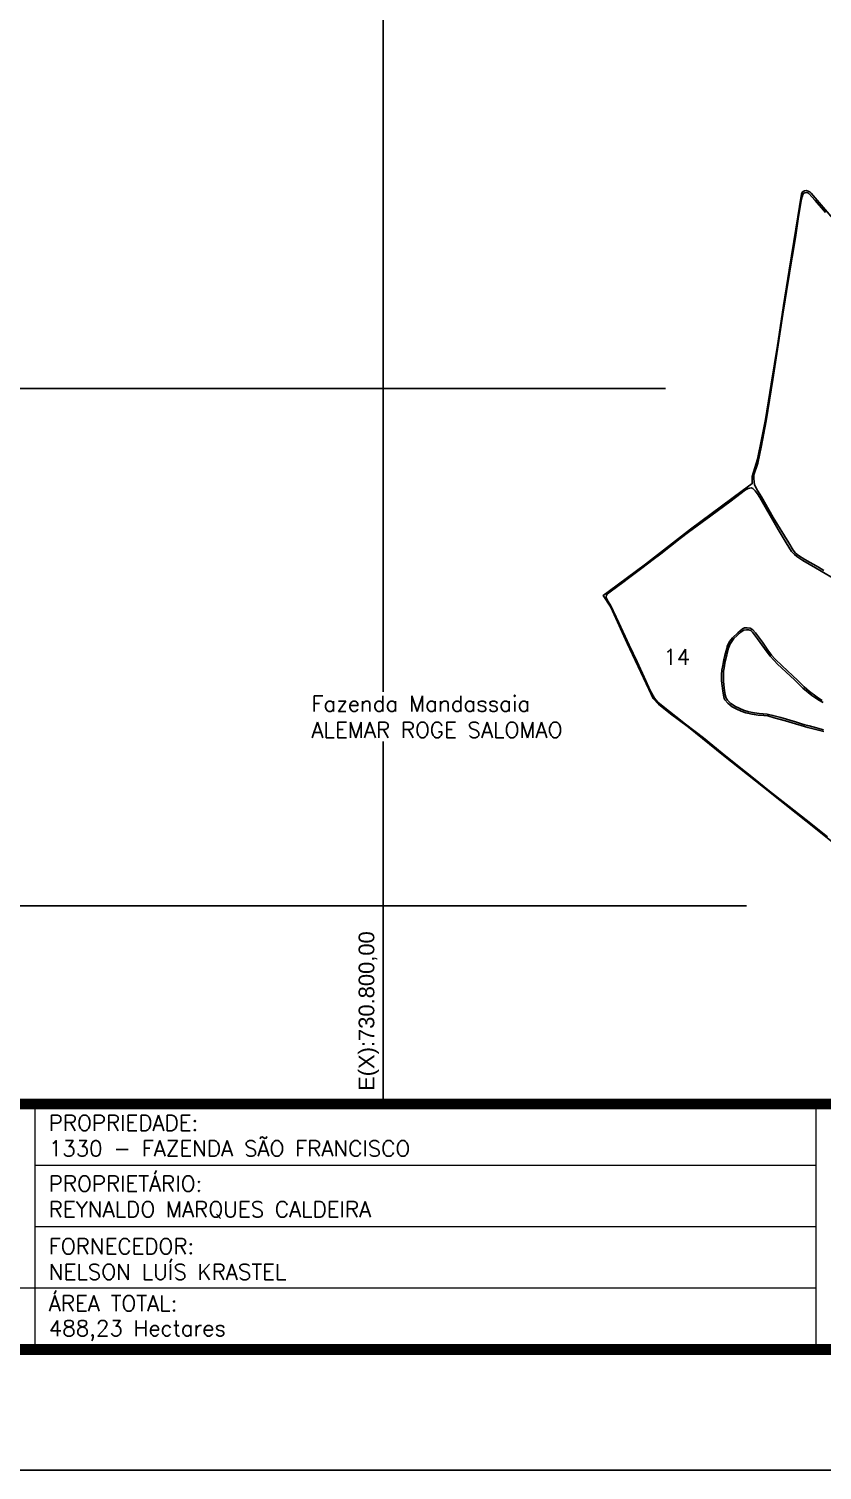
# Model space of a CAD drawing. Header units: millimetres. Extents: x 725551 to 735946, y 7812864 to 7820214.
# Drawn here: x 729773 to 732072, y 7812864 to 7817043 of the extents above; entities that cross this region are included whole.
import ezdxf
from ezdxf.enums import TextEntityAlignment as Align

# ---------------------------------------------------------------- set-up
doc = ezdxf.new("R2010")
doc.units = ezdxf.units.MM
doc.linetypes.add('LIN0', pattern=[0])
for name, color, linetype in [('0114001330', 1, 'Continuous'), ('0114001330012', 5, 'Continuous'), ('0114001330014', 5, 'Continuous'), ('MALHA', 8, 'Continuous'), ('MARGEM', 5, 'Continuous'), ('TEXTO', 7, 'Continuous')]:
    doc.layers.add(name, color=color, linetype=linetype)
doc.styles.add('Simplex', font='simplex.shx')
doc.styles.get("Standard").update_dxf_attribs({"font": 'arial.ttf'})

msp = doc.modelspace()

# ---------------------------------------------------------------- linework, layer by layer
at = {"layer": '0114001330', "color": 1}
for points in [[(732106.9, 7814681.1), (732052.8, 7814724.4), (731996.8, 7814769.3), (731902.1, 7814843.8), (731786.5, 7814936), (731685.1, 7815017.9), (731632.9, 7815057), (731597.5, 7815085.3), (731582.6, 7815100.9), (731569.4, 7815128.4), (731507.5, 7815261.9), (731459.3, 7815365.8), (731437.5, 7815399.4), (731455.9, 7815413.4), (731560, 7815491.1), (731690.7, 7815592), (731839.9, 7815703.4), (731869.6, 7815724.3), (731869.1, 7815744.9), (731884.5, 7815795.5), (731896.4, 7815852.2), (731907.5, 7815910), (731923.9, 7816012.2), (731942.3, 7816124.8), (731959.7, 7816240.5), (731976.3, 7816343.4), (731990.1, 7816426.6), (732012.2, 7816563.6), (732014.9, 7816570.1), (732020.6, 7816573.1), (732026.5, 7816573.8), (732031.8, 7816572.4), (732036.1, 7816570.4), (732040.1, 7816566.2), (732143.2, 7816445.7)], [(732075, 7815089.2), (732062.8, 7815096.1), (732042.5, 7815109.6), (732015.8, 7815131.3), (731992.1, 7815155.2), (731942.9, 7815201), (731921.3, 7815223.9), (731904.7, 7815245.9), (731885.1, 7815274.3), (731870.3, 7815293.3), (731865.4, 7815298), (731859.1, 7815300.2), (731852.6, 7815300.8), (731845.4, 7815299.6), (731836.9, 7815293.8), (731816.3, 7815275.4), (731810, 7815267), (731804.9, 7815258.2), (731801, 7815247.1), (731795.5, 7815227.5), (731791.1, 7815209.9), (731787.7, 7815190), (731785.8, 7815180.1), (731786.3, 7815167.8), (731786.1, 7815151.3), (731787.7, 7815131.4), (731791, 7815112.2), (731793.7, 7815102.3), (731797.8, 7815096.1), (731807.6, 7815086.5), (731821.2, 7815078.1), (731843.9, 7815067.6), (731859.7, 7815063), (731875.6, 7815059.3), (731889.5, 7815058.2), (731912.5, 7815055.7), (731929.2, 7815052), (731952.3, 7815046.3), (731994.9, 7815034.1), (732012.4, 7815028.2), (732021.8, 7815024.6), (732034.6, 7815021.6), (732055.6, 7815016.1), (732075.5, 7815010.7)]]:
    msp.add_lwpolyline(points, dxfattribs=at)
at = {"layer": '0114001330012', "color": 5}
msp.add_lwpolyline([(732076.6, 7815472.4), (732061.1, 7815481.9), (732022.3, 7815504.3), (732003.7, 7815516), (731995, 7815522.9), (731988.2, 7815531.6), (731975.1, 7815552.5), (731930.1, 7815626.4), (731896.7, 7815686.1), (731882, 7815709.5), (731875.9, 7815721.7), (731874.7, 7815728), (731873.7, 7815740), (731874.4, 7815749.9), (731885.6, 7815783.8), (731895.6, 7815830.2), (731910, 7815906.3), (731919.7, 7815966.5), (731928.8, 7816025.7), (731945.1, 7816126.4), (731958.5, 7816215.8), (731965.1, 7816257.2), (731968.7, 7816281.5), (731977.5, 7816334.5), (731985.4, 7816380.4), (731994.4, 7816437.4), (732003, 7816491.9), (732011.7, 7816543.8), (732014, 7816555.4), (732016.5, 7816562.2), (732019.3, 7816565.8), (732022.1, 7816567.6), (732026, 7816568.4), (732030.8, 7816567.5), (732033.6, 7816565.6), (732051.8, 7816545.4), (732081.4, 7816510.5)], dxfattribs=at)
at = {"layer": '0114001330014', "color": 5}
for points in [[(732087.3, 7814699.9), (732025.8, 7814749.8), (731976.2, 7814788.4), (731919.8, 7814832.6), (731873.2, 7814870), (731826.8, 7814907.4), (731782.3, 7814943.2), (731727.8, 7814986.8), (731675.7, 7815027.2), (731661.5, 7815038.1), (731616.1, 7815074.4), (731596.4, 7815090.4), (731586.2, 7815101.9), (731573.8, 7815124.1), (731561.6, 7815152.3), (731535.9, 7815207.8), (731512.8, 7815256.3), (731482.7, 7815320.8), (731459.1, 7815371.6), (731450.5, 7815385.3), (731446.8, 7815391.7), (731445.8, 7815396.1), (731447.1, 7815400.7), (731449.8, 7815404.3), (731462, 7815413.6), (731494.6, 7815437.8), (731510.9, 7815450), (731549.4, 7815479.5), (731582.9, 7815504.7), (731604.6, 7815520.5), (731660.9, 7815565), (731685.2, 7815583.6), (731749.3, 7815630.5), (731804.7, 7815671.8), (731837.6, 7815697), (731846.3, 7815703.3), (731852.1, 7815707.1), (731857.7, 7815709.6), (731862.3, 7815711.3), (731866.7, 7815711.7), (731871.6, 7815709.7), (731878.4, 7815703.6), (731885.1, 7815694.5), (731891.4, 7815684.2), (731944.5, 7815591.3), (731968.1, 7815552.9), (731983.7, 7815527.7), (731992, 7815518.4), (731998.5, 7815512.5), (732016, 7815501.5), (732052.4, 7815480.2), (732124.8, 7815437.5)], [(732072.3, 7815095.9), (732064.6, 7815100.1), (732053.9, 7815107.7), (732035.7, 7815121.6), (732019.7, 7815134.9), (732001.7, 7815153.1), (731956.4, 7815196.1), (731936, 7815214.9), (731925.1, 7815227.3), (731914.4, 7815241.1), (731899.1, 7815264.3), (731878.5, 7815291.8), (731870.8, 7815300.6), (731863.2, 7815304.9), (731854.5, 7815306.3), (731846.8, 7815305.8), (731841.6, 7815303.5), (731827.4, 7815291.9), (731812.4, 7815277.2), (731804.7, 7815267.9), (731799.4, 7815258.7), (731796.9, 7815251.6), (731795.7, 7815246.4), (731789.9, 7815225.8), (731787.3, 7815214.3), (731784.1, 7815197.1), (731781.7, 7815183.3), (731780.4, 7815170.8), (731780.7, 7815152.1), (731782.2, 7815137.7), (731784, 7815122.9), (731787, 7815105.7), (731788.4, 7815101.3), (731790.5, 7815097.2), (731798.3, 7815087.8), (731811.1, 7815077.5), (731823, 7815071.1), (731837.5, 7815064.4), (731851.1, 7815059.7), (731869.2, 7815055.4), (731886.9, 7815052.8), (731903.2, 7815052.2), (731915, 7815051.1), (731933.5, 7815045.3), (731965.4, 7815036.8), (731984.8, 7815031.1), (732030.7, 7815016.8), (732053.3, 7815011.8), (732077.4, 7815005.3)]]:
    msp.add_lwpolyline(points, dxfattribs=at)
at = {"layer": 'MALHA', "color": 8}
for points in [[(730800, 7815120.2), (730800, 7819864.1)], [(725900.8, 7816000), (731618.1, 7816000)], [(730800, 7813925.7), (730800, 7814976.2)], [(725900.8, 7814500), (731853.1, 7814500)]]:
    msp.add_lwpolyline(points, dxfattribs=at)
at = {"layer": 'MARGEM', "color": 174, "linetype": 'LIN0', "flags": 128}
msp.add_lwpolyline([(735945.8, 7820214.1), (725550.8, 7820214.1), (725550.8, 7812864.1), (735945.8, 7812864.1)], close=True, dxfattribs=at)
at = {"layer": 'MARGEM', "color": 174, "linetype": 'LIN0', "const_width": 31.8, "flags": 128}
for points in [[(735595.8, 7819864.1), (725900.8, 7819864.1), (725900.8, 7813214.1), (735595.8, 7813214.1)], [(728945.8, 7813925.7), (735595.8, 7813925.7), (735595.8, 7813214.1), (728945.8, 7813214.1)]]:
    msp.add_lwpolyline(points, close=True, dxfattribs=at)
at = {"layer": 'MARGEM', "color": 174, "linetype": 'LIN0', "flags": 128}
for points, const_width in [([(729791.3, 7813925.7), (729791.3, 7813214.1)], 3.53), ([(729791.3, 7813925.7), (729791.3, 7813220.6)], 3.5), ([(732054.2, 7813925.7), (732054.2, 7813222.9)], 3.53), ([(729791.3, 7813747.8), (732054.2, 7813747.8)], 3.53), ([(729791.3, 7813569.9), (732054.2, 7813569.9)], 3.53), ([(728945.8, 7813392), (732054.2, 7813392)], 3.53)]:
    msp.add_lwpolyline(points, dxfattribs=dict(at, const_width=const_width))

# ---------------------------------------------------------------- texts
at = {"layer": 'MALHA'}
msp.add_text('E(X):730.800,00', height=45.5, rotation=90, dxfattribs=at).set_placement((730788.1, 7813963.6), align=Align.BOTTOM_LEFT)
at = {"layer": 'MARGEM', "color": 7, "linetype": 'Continuous', "lineweight": 9, "style": 'Simplex'}
for s, p in [('PROPRIEDADE:', (729831.3, 7813893.8)), ('PROPRIETÁRIO:', (729831.3, 7813717.5)), ('FORNECEDOR:', (729831.3, 7813536)), ('ÁREA TOTAL:', (729831.3, 7813370.3))]:
    msp.add_text(s, height=45.5, dxfattribs=at).set_placement(p, align=Align.TOP_LEFT)
at = {"layer": 'MARGEM', "color": 7, "linetype": 'Continuous', "style": 'Simplex'}
for s, p in [('1330 - FAZENDA SÃO FRANCISCO', (729831.3, 7813819.5)), ('REYNALDO MARQUES CALDEIRA', (729831.3, 7813643.3)), ('NELSON LUÍS KRASTEL', (729831.3, 7813461.8)), ('488,23 Hectares', (729831.3, 7813298.5))]:
    msp.add_text(s, height=45.5, dxfattribs=at).set_placement(p, align=Align.TOP_LEFT)
at = {"layer": 'TEXTO', "linetype": 'Continuous', "style": 'Simplex'}
msp.add_text('14', height=45.5, dxfattribs=at).set_placement((731650.8, 7815221.8), align=Align.MIDDLE_CENTER)
at = {"layer": 'TEXTO', "insert": (730486.9, 7815108.9), "char_height": 45.5, "width": 988.597, "attachment_point": 1, "style": 'Simplex'}
msp.add_mtext('{\\Fsimplex.shx;\\W3.37567; }Fazenda Mandassaia^J{\\Fsimplex.shx;\\W3.37567; }ALEMAR ROGE SALOMAO', dxfattribs=at)

doc.saveas('drawing.dxf')
